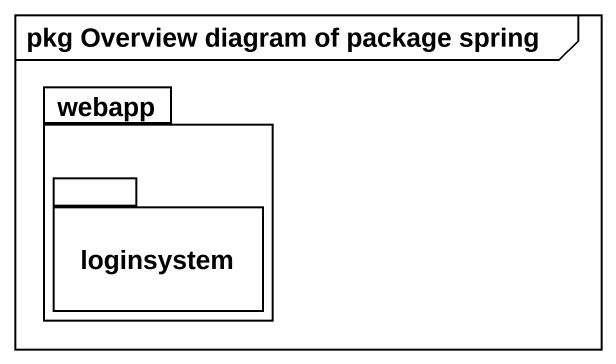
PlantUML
@startuml
mainframe pkg Overview diagram of package spring
package webapp {
  package loginsystem {
  }
}
@enduml
